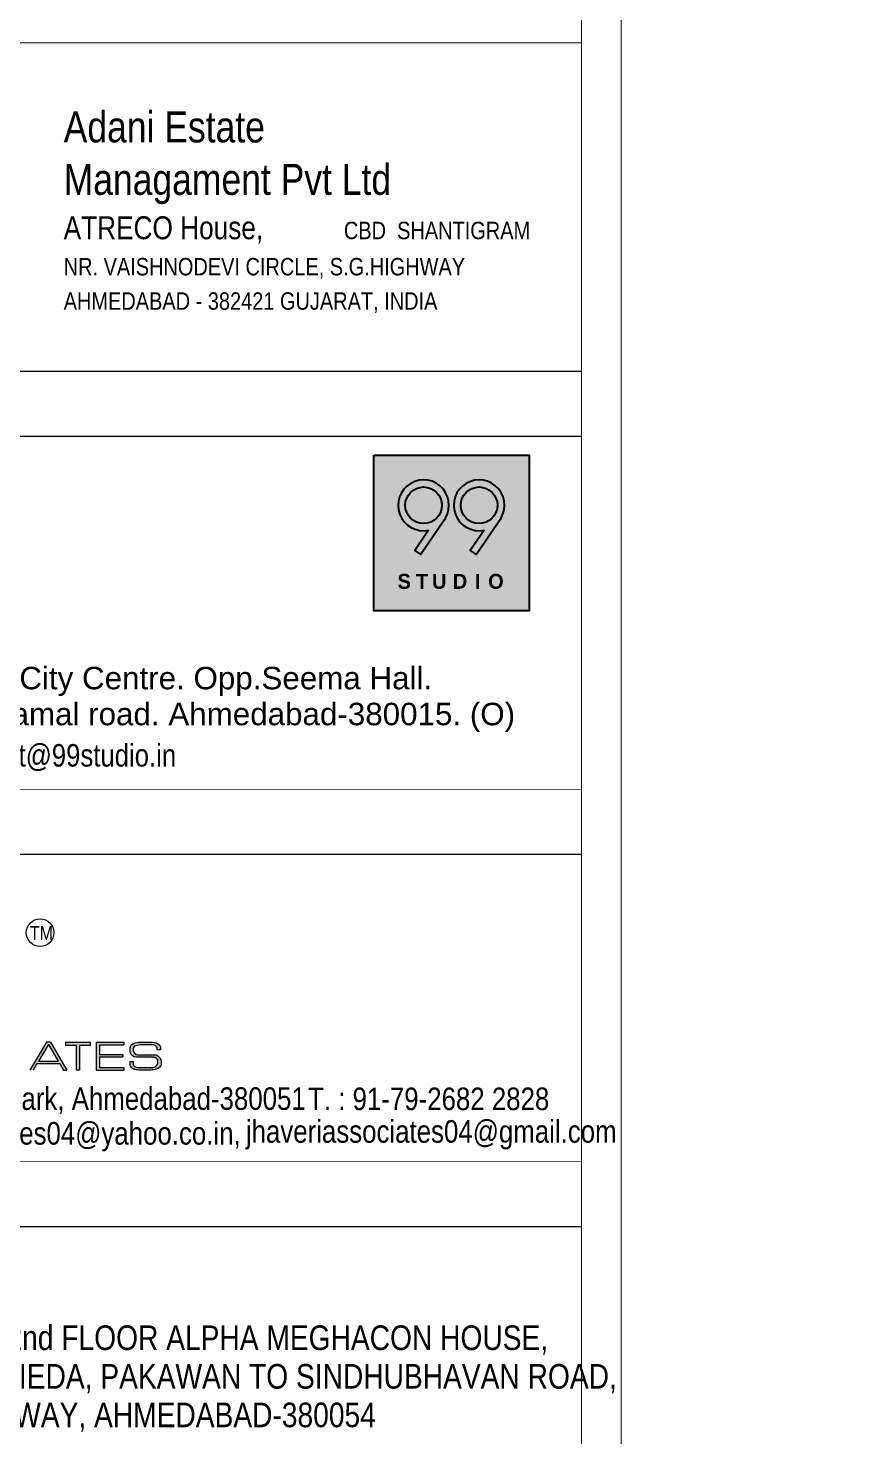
# Model space of a CAD drawing. Header units: millimetres. Extents: x 1112055 to 3390982, y -148532 to 766891.
# Drawn here: x 2222127 to 2230019, y 135578 to 148863 of the extents above; entities that cross this region are included whole.
import ezdxf

# ---------------------------------------------------------------- set-up
doc = ezdxf.new("R2010")
doc.units = ezdxf.units.MM
for name, color, linetype, lineweight in [('B TITLE BLOCK', 250, 'Continuous', 0), ('P_TITLE BLOCK TEXT', 7, 'Continuous', 9), ('tb text', 7, 'Continuous', 13)]:
    doc.layers.add(name, color=color, linetype=linetype, lineweight=lineweight)
for name, color, linetype in [('Logo Color', 251, 'Continuous'), ('Logo Font', 255, 'Continuous'), ('Logo Line', 251, 'Continuous')]:
    doc.layers.add(name, color=color, linetype=linetype)
doc.styles.add('A', font='GOTHICB.TTF')
doc.styles.add('SWINC', font='swissc.ttf')

# ---------------------------------------------------------------- blocks, each defined once
blk = doc.blocks.new('Z$W@#6E2766C7')
at = {"layer": 'Logo Font', "style": 'A'}
for s, p in [('S', (0.477201075365187, 0.4427458525618988)), ('T', (0.8451072909420388, 0.4427458525618988)), ('U', (1.170529324572427, 0.4427458525618988)), ('D', (1.588321054015565, 0.4427458525618988)), ('I', (2.031184820887617, 0.4427458525618988)), ('O', (2.298338986166228, 0.4427458525618988))]:
    blk.add_text(s, height=0.30118144, dxfattribs=at).set_placement(p)
blk = doc.blocks.new('A$C9f46f36f')
at = {"layer": 'Logo Color'}
h = blk.add_hatch(color=22, dxfattribs=at)
edge = h.paths.add_edge_path(flags=0)
edge.add_arc((-2651.583773184335, -1156.24687560508), 307.1893068638838, 180, 360, ccw=False)
edge.add_arc((-2651.583773184335, -1156.24687560508), 307.1893068638838, 0, 180, ccw=False)
edge = h.paths.add_edge_path(flags=16)
edge.add_line((-2568.222982186591, -1574.687979126815), (-2800.432897544233, -1914.725855800236))
edge.add_line((-2800.432897541439, -1914.725855799858), (-2701.769266437739, -1982.102683498029))
edge.add_line((-2701.769266444957, -1982.102683492471), (-2326.533018882386, -1432.623404472455))
edge.add_arc((-2651.583773184335, -1156.24687560508), 426.6637769954773, 319.6269312612779, 641.266816491063)
edge = h.paths.add_edge_path(flags=0)
edge.add_arc((-1719.777309257304, -1156.24687560508), 307.1893068638838, 180, 360, ccw=False)
edge.add_arc((-1719.777309257304, -1156.24687560508), 307.1893068638838, 0, 180, ccw=False)
edge = h.paths.add_edge_path(flags=16)
edge.add_line((-1636.416518274462, -1574.687979126815), (-1868.626433632104, -1914.725855800236))
edge.add_line((-1868.62643362931, -1914.725855799858), (-1769.96280252561, -1982.102683498029))
edge.add_line((-1769.962802517926, -1982.102683492471), (-1394.726554955356, -1432.623404472455))
edge.add_arc((-1719.777309257304, -1156.24687560508), 426.6637769954765, 319.6269312612779, 641.2668164910631)
h.paths.add_polyline_path([(-3486.935391280567, -317.6303075854667), (-876.5585415994283, -317.6303075854667), (-876.5585415994283, -2928.007157264743), (-3486.935391280567, -2928.007157264743)])
at = {"layer": 'Logo Font'}
h = blk.add_hatch(color=256, dxfattribs=at)
edge = h.paths.add_edge_path(flags=16)
edge.add_arc((-2651.583773184335, -1156.246875599492), 307.1893068638814, 180, 360, ccw=False)
edge.add_arc((-2651.583773184335, -1156.246875599492), 307.1893068638814, 0, 180, ccw=False)
edge = h.paths.add_edge_path()
edge.add_line((-2568.222982186591, -1574.687979126815), (-2800.432897544233, -1914.725855800236))
edge.add_line((-2800.432897541439, -1914.725855799858), (-2701.769266437739, -1982.102683498029))
edge.add_line((-2701.769266444957, -1982.102683499921), (-2326.533018882386, -1432.623404479906))
edge.add_arc((-2651.583773184335, -1156.246875599492), 426.6637769954742, 319.6269312612787, 641.2668164910637)
h = blk.add_hatch(color=256, dxfattribs=at)
edge = h.paths.add_edge_path()
edge.add_line((-1636.416518274462, -1574.687979126815), (-1868.626433632337, -1914.725855800236))
edge.add_line((-1868.62643362931, -1914.725855799858), (-1769.96280252561, -1982.102683498029))
edge.add_line((-1769.962802517926, -1982.102683499921), (-1394.726554955356, -1432.623404479906))
edge.add_arc((-1719.777309257304, -1156.246875599492), 426.6637769954735, 319.6269312612787, 641.2668164910638)
edge = h.paths.add_edge_path(flags=16)
edge.add_arc((-1719.777309257304, -1156.246875599492), 307.1893068638814, 180, 360, ccw=False)
edge.add_arc((-1719.777309257304, -1156.246875599492), 307.1893068638814, 0, 180, ccw=False)
for points in [[(-2568.222982186591, -1574.687979126815), (-2800.432897541439, -1914.725855799858), (-2701.769266444957, -1982.102683499921), (-2326.533018845832, -1432.62340447912, 5.918618956459519)], [(-2344.394466344034, -1156.246875599492, -1), (-2958.77308008424, -1156.246875599492, -1)], [(-1636.416518274462, -1574.687979126815), (-1868.62643362931, -1914.725855799858), (-1769.962802517926, -1982.102683499921), (-1394.726554933703, -1432.62340447912, 5.918618956459519)], [(-1412.5880023723, -1156.246875599492, -1), (-2026.966616097605, -1156.246875599492, -1)]]:
    blk.add_lwpolyline(points, format="xyb", close=True, dxfattribs=at)
at = {"layer": 'Logo Line'}
blk.add_lwpolyline([(-3486.935391280567, -317.6303075854667), (-876.5585415994283, -317.6303075854667), (-876.5585415994283, -2928.007157264743), (-3486.935391280567, -2928.007157264743)], close=True, dxfattribs=at)
at = {"layer": 'Logo Font', "xscale": 834.901957593243, "yscale": 834.901957593243, "zscale": 834.901957593243}
blk.add_blockref('Z$W@#6E2766C7', (-3486.935391280567, -2928.007157264743), dxfattribs=at)

msp = doc.modelspace()

# ---------------------------------------------------------------- hatches: boundary and pattern name
at = {"layer": 'P_TITLE BLOCK TEXT'}
h = msp.add_hatch(color=7, dxfattribs=at)
h.paths.add_polyline_path([(2222337.405249601, 139292.0968757754), (2222299.881595043, 139292.0968757754), (2222144.249148868, 139030.4353988502), (2222174.82315396, 139030.4353988502), (2222210.956149058, 139091.1850246337), (2222426.330695586, 139091.1850246337), (2222462.463690684, 139030.4353988502), (2222493.037695775, 139030.4353988502)])
h.paths.add_polyline_path([(2222318.643422327, 139272.2373158338), (2222412.467246394, 139114.493342905), (2222224.819598251, 139114.493342905)], flags=16)
for points in [[(2222712.690324403, 139292.0968757754), (2222482.355252082, 139292.0968757633), (2222482.355252082, 139263.2894770547), (2222583.119088888, 139263.2894770547), (2222583.119088888, 139030.4353988502), (2222611.926487596, 139030.4353988502), (2222611.926487596, 139263.2894770547), (2222712.690324403, 139263.2894770547)], [(2223029.864667242, 139292.0968757754), (2222771.283605013, 139292.0968757754), (2222771.283605013, 139030.4353988502), (2223029.864667242, 139030.4353988502), (2223029.864667242, 139055.5640488415), (2222801.931419084, 139055.5640488415), (2222801.931419084, 139154.4194359963), (2223020.281957854, 139154.4194359963), (2223020.281957854, 139177.8589995498), (2222801.931419084, 139177.8589995498), (2222801.931419084, 139267.2571677946), (2223029.864667242, 139267.2571677946)]]:
    msp.add_hatch(color=256, dxfattribs=at).paths.add_polyline_path(points)
h = msp.add_hatch(color=7, dxfattribs=at)
edge = h.paths.add_edge_path()
edge.add_line((2223344.62452287, 139219.5570647382), (2223344.62452287, 139244.1997723709))
edge.add_arc((2223302.970723842, 139217.130598375), 49.6767466077525, 33.01826321564511, 89.55826277277895)
edge.add_line((2223303.353716291, 139266.805868577), (2223185.632578433, 139266.805868577))
edge.add_arc((2223191.92373099, 139121.9692369541), 144.9731991140432, 92.48714741873879, 114.0429537283691)
edge.add_arc((2223141.897570489, 139234.1035155563), 22.18593115364533, 114.0429537294062, 173.3691583151758)
edge.add_line((2223119.860046522, 139236.6653661903), (2223119.860046522, 139211.9468732144))
edge.add_arc((2223165.133193842, 139221.0534213048), 46.17994246738128, 191.3730973809643, 266.989319789544)
edge.add_line((2223162.707726067, 139174.9372181643), (2223311.866330129, 139174.9372181643))
edge.add_arc((2223316.048980133, 139106.4510683281), 68.61375430787305, 15.593509061330622, 93.49488039938291, ccw=False)
edge.add_line((2223382.137269774, 139124.8951799218), (2223382.302185229, 139081.0137855721))
edge.add_arc((2223322.8476528, 139096.5659723161), 61.45495862207041, 286.83610795885704, 345.3409580231924, ccw=False)
edge.add_arc((2223280.413838903, 139281.0560239598), 250.6556117770568, 270.9573158560145, 283.9044309719972, ccw=False)
edge.add_line((2223284.601676637, 139030.4353988502), (2223175.078777561, 139030.4353988502))
edge.add_arc((2223178.918336767, 139226.1645222222), 195.7667794839206, 255.2817551210301, 268.87619010347515, ccw=False)
edge.add_arc((2223142.258622306, 139086.6070700299), 51.47465521648608, 183.4260365920886, 255.2817551212632, ccw=False)
edge.add_line((2223090.875963899, 139083.5309450635), (2223090.875963899, 139111.2799543948))
edge.add_line((2223090.875963899, 139111.2799543908), (2223119.860046516, 139111.2799543908))
edge.add_line((2223119.860046522, 139111.2799543908), (2223119.860046522, 139083.5140631291))
edge.add_arc((2223158.603446433, 139096.562751321), 40.88177222958942, 198.6134072769036, 234.8504137460179)
edge.add_arc((2223164.522054407, 139104.9686054334), 51.16225392332574, 234.8504137462263, 265.2644397945826)
edge.add_line((2223160.298249738, 139053.9810020434), (2223301.437726995, 139053.9810020434))
edge.add_arc((2223296.370219414, 139117.5094519526), 63.73024071505371, 274.5606862053867, 333.2673842339913)
edge.add_line((2223353.28868316, 139088.8418383964), (2223353.612044061, 139114.0300277132))
edge.add_arc((2223314.026833676, 139108.4327975877), 39.97896779657704, 8.048099003175661, 64.75619501759226)
edge.add_arc((2223294.297356758, 139066.5885946001), 86.24115088044469, 64.75619501777959, 84.27045226384784)
edge.add_line((2223302.907060252, 139152.3989034801), (2223149.783202478, 139152.3989034801))
edge.add_arc((2223147.660251406, 139211.4120770587), 59.0513469483006, 195.9277156249536, 272.0602807550699, ccw=False)
edge.add_line((2223090.875963899, 139195.2069460819), (2223090.875963899, 139243.8208456462))
edge.add_arc((2223133.645623654, 139236.0342691039), 43.47268762325828, 127.42578174409411, 169.6818301060569, ccw=False)
edge.add_arc((2223170.940689769, 139187.2998118863), 104.8401812840583, 88.3567074096274, 127.42578174509751, ccw=False)
edge.add_line((2223173.947184766, 139292.0968757754), (2223303.828115191, 139292.0968757754))
edge.add_arc((2223304.322209531, 139205.1280081051), 86.97027120211023, 45.300427081282805, 90.32550976596679, ccw=False)
edge.add_arc((2223338.446369157, 139239.6119134121), 38.4563763303267, 1.8933564716198816, 45.30042708078719, ccw=False)
edge.add_line((2223376.881750364, 139240.8824848032), (2223376.881750364, 139219.5570647365))
edge.add_line((2223376.881750364, 139219.5570647382), (2223344.624522863, 139219.5570647382))

# ---------------------------------------------------------------- linework, layer by layer
at = {"layer": 'B TITLE BLOCK', "color": 250, "lineweight": 0}
for p, q in [((2217292.136366465, 145624.5343690156), (2227353.131110234, 145624.5343690156)), ((2227353.131110234, 145010.6314148098), (2217292.136366467, 145010.6314148098)), ((2227353.131110234, 141065.4799540489), (2217292.136366467, 141065.4799540489)), ((2227353.131110234, 137552.1696406897), (2217292.136366467, 137552.1696406897))]:
    msp.add_line(p, q, dxfattribs=at)
at = {"layer": 'B TITLE BLOCK', "color": 1, "const_width": 8.389066461453254}
msp.add_lwpolyline([(2086797.797014534, 198794.7965052295), (2086797.797014534, 122115.7091435669), (2227726.853366491, 122115.7091435674), (2227726.853366491, 198794.79650523)], close=True, dxfattribs=at)
at = {"layer": 'B TITLE BLOCK', "color": 250, "lineweight": 0, "const_width": 8.389066461453254}
for points in [[(2087171.519270791, 198421.0742489726), (2087171.519270791, 122489.4313998239), (2227353.131110234, 122489.4313998243), (2227353.131110234, 198421.074248973)], [(2217292.136366467, 122489.4313998243), (2227353.131110234, 122489.4313998243), (2227353.131110234, 198421.0742489729), (2217292.136366467, 198421.0742489729)], [(2217292.136366465, 148723.723725085), (2227353.131110234, 148723.723725085), (2227353.131110234, 145624.5343690156), (2217292.136366465, 145624.5343690156)], [(2227353.131110234, 145624.5343690133), (2217292.136366467, 145624.5343690133), (2217292.136366467, 141679.3829082526), (2227353.131110234, 141679.3829082526)], [(2227353.131110234, 122489.4313998243), (2217292.136366467, 122489.4313998243), (2217292.136366467, 141679.3829082526), (2227353.131110234, 141679.3829082526)]]:
    msp.add_lwpolyline(points, close=True, dxfattribs=at)
msp.add_lwpolyline([(2217292.136366467, 138166.0725948936), (2227353.131110234, 138166.0725948936)], dxfattribs=at)
at = {"layer": 'P_TITLE BLOCK TEXT', "color": 7}
for points in [[(2222299.881595043, 139292.0968757733), (2222144.249148868, 139030.4353988484)], [(2222318.643422327, 139272.2373158322), (2222224.819598251, 139114.4933429031)], [(2222337.405249601, 139292.0968757733), (2222299.881595043, 139292.0968757733)], [(2222318.643422327, 139272.2373158322), (2222412.467246394, 139114.4933429031)], [(2222337.405249601, 139292.0968757733), (2222493.037695775, 139030.4353988484)], [(2222771.283605013, 139292.0968757733), (2223029.864667242, 139292.0968757733)], [(2222771.283605013, 139292.0968757733), (2222771.283605013, 139030.4353988484)], [(2222801.931419084, 139267.2571677928), (2222801.931419084, 139177.8589995477)], [(2222801.931419084, 139267.2571677928), (2223029.864667242, 139267.2571677928)], [(2223029.864667242, 139292.0968757733), (2223029.864667242, 139267.2571677928)], [(2222224.819598251, 139114.4933429031), (2222412.467246394, 139114.4933429031)], [(2222801.931419084, 139177.8589995477), (2223020.281957854, 139177.8589995477)], [(2222801.931419084, 139154.4194359946), (2222801.931419084, 139055.5640488396)], [(2222801.931419084, 139154.4194359946), (2223020.281957854, 139154.4194359946)], [(2223020.281957854, 139177.8589995477), (2223020.281957854, 139154.4194359946)], [(2222210.956149058, 139091.1850246317), (2222174.82315396, 139030.4353988484)], [(2222210.956149058, 139091.1850246317), (2222426.330695586, 139091.1850246317)], [(2222426.330695586, 139091.1850246317), (2222462.463690684, 139030.4353988484)], [(2222462.463690684, 139030.4353988484), (2222493.037695775, 139030.4353988484)], [(2222771.283605013, 139030.4353988484), (2223029.864667242, 139030.4353988484)], [(2222801.931419084, 139055.5640488396), (2223029.864667242, 139055.5640488396)], [(2223029.864667242, 139055.5640488396), (2223029.864667242, 139030.4353988484)]]:
    msp.add_lwpolyline(points, dxfattribs=at)
at = {"layer": 'P_TITLE BLOCK TEXT'}
for points in [[(2222583.119088888, 139263.2894770527), (2222482.355252082, 139263.2894770527), (2222482.355252082, 139292.0968757733), (2222712.690324403, 139292.0968757733), (2222712.690324403, 139263.2894770527), (2222611.926487596, 139263.2894770527)], [(2222611.926487596, 139263.2894770527), (2222611.926487596, 139030.4353988484), (2222583.119088888, 139030.4353988484), (2222583.119088888, 139263.2894770527)]]:
    msp.add_lwpolyline(points, dxfattribs=at)
at = {"layer": 'P_TITLE BLOCK TEXT', "color": 7}
msp.add_lwpolyline([(2223344.62452287, 139219.5570647361), (2223344.62452287, 139244.1997723597, 0.2518321425504549), (2223303.353716291, 139266.8058685752), (2223185.632578433, 139266.8058685752, 0.0943332803251045), (2223132.858547377, 139254.3646014688, 0.2648005950274), (2223119.860046522, 139236.6653661886), (2223119.860046522, 139211.9468732111, 0.342455608626355), (2223162.707726067, 139174.9372181625), (2223311.86633013, 139174.9372181625, -0.3536343318604639), (2223382.137269774, 139124.89517992), (2223382.302185234, 139081.013785566, -0.2609690833415413), (2223340.647162504, 139037.7451478323, -0.0565526202682377), (2223284.601676637, 139030.4353988484), (2223175.078777554, 139030.4353988484, -0.0593865794242292), (2223129.180665551, 139036.8214578897, -0.324223828793496), (2223090.875963899, 139083.5309450615), (2223090.875963899, 139111.2799543884), (2223119.860046522, 139111.2799543884), (2223119.860046522, 139083.5140631227, 0.1594446921200951), (2223135.067274658, 139063.1356976186, 0.1334907776809275), (2223160.298249738, 139053.9810020413), (2223301.437726985, 139053.9810020413, 0.2619100095917326), (2223353.28868316, 139088.8418383944), (2223353.61204406, 139114.0300277092, 0.2526122615055632), (2223331.076701832, 139144.5938244215, 0.085353380822099), (2223302.907060252, 139152.3989034785), (2223149.783202477, 139152.3989034785, -0.3449747456290864), (2223090.875963899, 139195.2069460802), (2223090.875963899, 139243.8208456496, -0.1864948836794344), (2223107.225826093, 139270.5577229578, -0.172141735516322), (2223173.947184766, 139292.0968757733), (2223303.82811519, 139292.0968757733, -0.1990261439851543), (2223365.496176799, 139266.9468871045, -0.1916967583265429), (2223376.881750364, 139240.8824848015), (2223376.881750364, 139219.5570647361)], format="xyb", close=True, dxfattribs=at)
at = {"layer": 'P_TITLE BLOCK TEXT'}
msp.add_circle((2222240.43791266, 140326.9287722195), 130.122782128584, dxfattribs=at)

# ---------------------------------------------------------------- block references
at = {"xscale": 0.5625, "yscale": 0.5625, "zscale": 0.5625}
msp.add_blockref('A$C9f46f36f', (2227353.131110234, 145010.6314148098), dxfattribs=at)

# ---------------------------------------------------------------- texts
at = {"layer": 'B TITLE BLOCK', "color": 0, "style": 'SWINC'}
for s, p in [('205-206, 2nd FLOOR ALPHA MEGHACON HOUSE,', (2220798.542548567, 136387.9111132985)), ('Opp. ARMIEDA, PAKAWAN TO SINDHUBHAVAN ROAD,', (2220798.542548567, 136023.6961825183)), ('S.G.HIGHWAY, AHMEDABAD-380054', (2220798.542548567, 135659.481251726))]:
    msp.add_text(s, height=232.2599055373484, dxfattribs=at).set_placement(p)
at = {"layer": 'B TITLE BLOCK', "color": 251, "insert": (2454573.971605383, 147467.9520565003), "char_height": 289.9473009156738, "attachment_point": 2, "style": 'SWINC'}
msp.add_mtext_dynamic_manual_height_columns('\\pxsm1,qj;{\\fBankGothic Lt BT|b0|i0|c0|p34;BHOOMI\\P\\ps*,q*;\\fGost|b0|i0|c0|p2;\\H0.8x;- CONSULTANTS -\\C1; }', width=758153.1859791172, gutter_width=0, heights=[106642.9097094838], dxfattribs=at)
at = {"layer": 'P_TITLE BLOCK TEXT', "style": 'SWINC'}
for s, height, p in [('TM', 132.3082254365668, (2222143.363866475, 140256.6999874922)), ('2, Palkhi Society, Nr. SBI, Vejalpur, Jivraj Park, Ahmedabad-380051', 212.9032250213195, (2217374.392601305, 138654.2655048833)), ('T. : 91-79-2682 2828 ', 212.9032250213195, (2224770.798000369, 138652.1997567298)), (' jhaveriassociates04@gmail.com', 212.9032250213195, (2224115.682245181, 138344.5936433123)), ('E-mail : jhaveriassociates04@yahoo.co.in,', 212.9032250213195, (2219535.75978937, 138326.6059613327))]:
    msp.add_text(s, height=height, dxfattribs=at).set_placement(p)
at = {"layer": 'P_TITLE BLOCK TEXT', "lineweight": 0, "char_height": 211.9025466657189, "attachment_point": 7, "style": 'SWINC'}
for s, insert in [('\\A1;{\\pql;\\fArial|b0|i0|c0|p34;1101, LANDMARK. Nr.Titanium City Centre. Opp.Seema Hall.}', (2217800.247431503, 142559.549387599)), ('\\A1;{\\pql;\\fArial|b0|i0|c0|p34;Anandnagar. Prahladnagar-Shyamal road. Ahmedabad-380015. (O)}', (2217807.381620624, 142220.545998129))]:
    msp.add_mtext(s, dxfattribs=dict(at, insert=insert))
at = {"layer": 'P_TITLE BLOCK TEXT', "lineweight": 0, "insert": (2217800.258235424, 141833.1173209104), "char_height": 211.9025466657189, "width": 6159.581818718439, "attachment_point": 7, "style": 'SWINC'}
msp.add_mtext('\\A1;\\pxql;Ph._079-4002-8361/62 - Email - contact@99studio.in   ', dxfattribs=at)
at = {"layer": 'tb text', "style": 'SWINC'}
for s, height, p in [('Adani Estate', 292.4937286874572, (2222463.19875958, 147784.9537634758)), ('Managament Pvt Ltd', 292.4937286874572, (2222463.19875958, 147289.948382065)), ('ATRECO House,', 216.0621924441377, (2222463.19875958, 146871.3745368983)), ('  CBD  SHANTIGRAM', 164.527038302362, (2225004.501689757, 146871.374536898)), ('NR. VAISHNODEVI CIRCLE, S.G.HIGHWAY', 164.527038302362, (2222463.19875958, 146529.8130246205)), ('AHMEDABAD - 382421 GUJARAT, INDIA', 164.527038302362, (2222463.19875958, 146205.429897057))]:
    msp.add_text(s, height=height, dxfattribs=at).set_placement(p)

doc.saveas('drawing.dxf')
